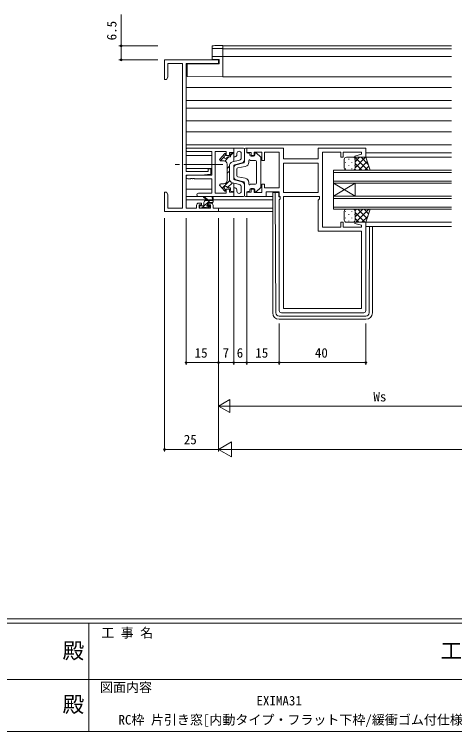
# Model space of a CAD drawing. Units: millimetres, scale not verified. Extents: x -567 to 567, y -403 to 403.
# Drawn here: x -47.1 to 156.2, y -403 to -72.1 of the extents above; entities that cross this region are included whole.
import ezdxf
from ezdxf.enums import TextEntityAlignment as Align

# ---------------------------------------------------------------- set-up
doc = ezdxf.new("R2010")
doc.units = ezdxf.units.MM
doc.header["$LTSCALE"] = 2
doc.linetypes.add('CHAIN2', pattern=[12, 9, -1, 1, -1])
doc.layers.add('0-0_0', color=3, linetype='Continuous')
for name, color, linetype, lineweight in [('0-1_USER1', 2, 'Continuous', 9), ('0-2_YKK_ZWAK', 4, 'Continuous', 9), ('0-3_YKK_11', 7, 'Continuous', 9), ('0-4_YKK_12', 6, 'Continuous', 9), ('0-6_YKK_D', 7, 'Continuous', 9)]:
    doc.layers.add(name, color=color, linetype=linetype, lineweight=lineweight)
doc.styles.add('ＭＳ ゴシック', font='')
doc.styles.get('ＭＳ ゴシック').set_extended_font_data('MS Gothic')

msp = doc.modelspace()

# ---------------------------------------------------------------- linework, layer by layer
at = {"layer": '0-1_USER1'}
for p, q in [((49.158, -100.859), (49.158, -86.559)), ((49.158, -86.559), (154.658, -86.559)), ((49.158, -87.959), (154.658, -87.959)), ((49.158, -91.459), (154.658, -91.459)), ((49.158, -100.859), (154.658, -100.859)), ((32.158, -105.859), (154.658, -105.859)), ((32.158, -111.812), (154.658, -111.812)), ((32.158, -115.305), (154.658, -115.305)), ((32.158, -121.259), (154.658, -121.259)), ((32.158, -126.259), (154.658, -126.259)), ((32.158, -132.259), (154.658, -132.259)), ((32.158, -137.259), (44.028, -137.259)), ((114.658, -137.959), (154.658, -137.959)), ((115.158, -135.959), (154.658, -135.959)), ((32.158, -143.146), (44.028, -143.146)), ((100.158, -149.959), (100.158, -143.959)), ((100.158, -143.959), (154.658, -143.959)), ((100.158, -144.959), (154.658, -144.959)), ((100.158, -148.959), (154.658, -148.959)), ((100.158, -149.959), (100.158, -155.959)), ((100.158, -149.959), (110.158, -155.959)), ((100.158, -155.959), (110.158, -149.959)), ((100.158, -149.959), (154.658, -149.959)), ((110.158, -149.959), (110.158, -155.959)), ((32.158, -152.659), (44.028, -152.659)), ((32.158, -157.659), (41.807, -157.659)), ((42.402, -157.659), (44.207, -157.659)), ((44.658, -157.659), (72.158, -157.659)), ((100.158, -161.959), (100.158, -155.959)), ((100.158, -155.959), (154.658, -155.959)), ((100.158, -156.959), (154.658, -156.959)), ((46.858, -161.429), (72.158, -161.429)), ((100.158, -160.959), (154.658, -160.959)), ((100.158, -161.959), (154.658, -161.959)), ((72.158, -163.059), (46.858, -163.059)), ((114.658, -167.959), (154.658, -167.959)), ((115.158, -169.959), (154.658, -169.959))]:
    msp.add_line(p, q, dxfattribs=at)
at = {"layer": '0-2_YKK_ZWAK'}
for p, q in [((44.158, -87.493), (44.158, -86.858)), ((44.158, -87.583), (44.158, -87.493)), ((44.158, -91.841), (44.158, -87.583)), ((49.158, -87.828), (47.106, -87.793)), ((49.158, -87.528), (49.158, -86.728)), ((49.158, -87.528), (49.158, -87.828)), ((49.158, -87.954), (49.158, -88.254)), ((49.158, -91.159), (49.158, -88.254)), ((44.158, -92.801), (44.158, -91.841)), ((44.453, -91.541), (47.129, -91.494)), ((49.158, -91.159), (49.158, -91.459)), ((49.158, -100.259), (49.158, -91.759)), ((47.458, -94.859), (32.658, -94.988)), ((32.658, -100.115), (32.658, -94.988)), ((47.132, -92.853), (44.158, -92.801)), ((49.158, -100.259), (49.158, -100.859)), ((54.146, -135.668), (54.158, -135.656)), ((58.658, -133.759), (54.158, -133.759)), ((54.158, -133.759), (54.158, -140.009)), ((59.158, -134.259), (59.158, -139.099)), ((59.158, -140.072), (59.158, -134.259)), ((60.158, -133.759), (59.658, -133.759)), ((60.158, -135.559), (60.158, -133.759)), ((47.781, -138.83), (49.932, -136.362)), ((47.954, -139.615), (49.76, -137.809)), ((50.091, -139.723), (51.955, -137.859)), ((50.458, -136.559), (50.458, -136.768)), ((51.549, -137.859), (52.658, -137.859)), ((52.658, -137.156), (53.767, -136.047)), ((52.658, -136.559), (52.658, -137.859)), ((53.658, -136.059), (53.158, -136.059)), ((54.91, -137.747), (54.532, -137.845)), ((55.658, -136.259), (55.658, -136.779)), ((57.658, -136.259), (57.658, -138.326)), ((61.158, -136.059), (60.658, -136.059)), ((61.658, -136.559), (61.658, -136.959)), ((63.358, -137.459), (62.158, -137.459)), ((63.858, -136.459), (63.858, -136.959)), ((66.503, -137.811), (64.703, -136.097)), ((66.658, -138.173), (66.658, -151.745)), ((105.158, -142.959), (105.158, -138.959)), ((106.158, -137.959), (109.158, -137.959)), ((107.238, -138.779), (107.238, -138.979)), ((109.393, -137.987), (109.421, -137.959)), ((110.068, -138.779), (110.068, -138.979)), ((110.126, -137.959), (116.126, -143.959)), ((110.158, -140.051), (112.25, -137.959)), ((110.158, -142.879), (115.078, -137.959)), ((110.158, -138.959), (110.158, -142.959)), ((110.158, -138.959), (110.158, -142.959)), ((112.955, -137.959), (116.26, -141.264)), ((49.658, -139.659), (48.158, -139.659)), ((51.158, -148.759), (51.158, -141.159)), ((51.158, -143.146), (52.158, -142.146)), ((52.158, -142.075), (52.158, -147.842)), ((53.655, -140.14), (56.91, -139.294)), ((54.158, -147.972), (54.158, -141.945)), ((54.532, -141.462), (58.036, -140.551)), ((55.281, -141.467), (58.784, -140.556)), ((56.069, -142.884), (59.516, -142.257)), ((61.158, -139.459), (61.158, -140.29)), ((61.758, -139.459), (64.158, -139.459)), ((64.658, -139.959), (64.658, -149.959)), ((105.823, -140.194), (105.823, -140.394)), ((107.238, -141.809), (107.238, -142.009)), ((108.653, -140.194), (108.653, -140.394)), ((110.068, -141.809), (110.068, -142.009)), ((110.158, -140.819), (113.298, -143.959)), ((111.907, -143.959), (115.845, -140.02)), ((114.735, -143.959), (116.552, -142.142)), ((51.158, -145.391), (52.158, -144.391)), ((54.158, -146.999), (54.158, -142.919)), ((55.658, -146.542), (55.658, -143.376)), ((105.823, -143.224), (105.823, -143.424)), ((109.158, -143.959), (106.158, -143.959)), ((108.653, -143.224), (108.653, -143.424)), ((110.004, -143.493), (110.469, -143.959)), ((48.792, -152.247), (52.348, -148.692)), ((54.532, -148.456), (58.036, -149.367)), ((55.281, -148.451), (58.784, -149.362)), ((56.069, -147.033), (59.516, -147.66)), ((47.781, -151.087), (49.932, -153.556)), ((49.658, -150.259), (48.158, -150.259)), ((51.295, -151.989), (53.54, -149.744)), ((51.549, -152.059), (52.658, -152.059)), ((52.658, -153.359), (52.658, -152.059)), ((53.655, -149.778), (56.91, -150.624)), ((54.158, -156.159), (54.158, -149.909)), ((54.91, -152.171), (54.532, -152.072)), ((57.658, -153.659), (57.658, -151.592)), ((59.158, -149.845), (59.158, -155.659)), ((59.158, -155.659), (59.158, -150.819)), ((61.158, -150.459), (61.158, -149.628)), ((61.758, -150.459), (64.158, -150.459)), ((66.503, -152.107), (64.703, -153.821)), ((49.837, -153.447), (50.389, -152.896)), ((50.458, -153.359), (50.458, -153.15)), ((53.658, -153.859), (53.158, -153.859)), ((53.869, -153.905), (54.158, -153.616)), ((55.658, -153.659), (55.658, -153.138)), ((60.158, -154.359), (60.158, -156.159)), ((61.158, -153.859), (60.658, -153.859)), ((61.658, -153.359), (61.658, -152.959)), ((63.358, -152.459), (62.158, -152.459)), ((63.858, -153.459), (63.858, -152.959)), ((72.158, -154.559), (72.158, -155.259)), ((72.158, -155.259), (72.158, -209.759)), ((73.358, -154.259), (72.458, -154.259)), ((73.366, -155.259), (73.358, -154.259)), ((73.658, -154.259), (73.358, -154.259)), ((73.646, -209.771), (73.366, -155.259)), ((74.958, -154.259), (73.658, -154.259)), ((74.958, -156.259), (74.958, -154.259)), ((37.973, -156.159), (32.158, -156.159)), ((39.81, -161.229), (43.11, -157.929)), ((42.158, -157.929), (40.339, -156.528)), ((42.758, -157.929), (40.54, -156.246)), ((41.458, -157.929), (44.658, -157.929)), ((44.358, -156.803), (44.16, -157.929)), ((44.355, -158.929), (44.658, -158.626)), ((44.658, -158.629), (44.658, -156.629)), ((58.658, -156.159), (54.158, -156.159)), ((60.158, -156.159), (59.658, -156.159)), ((72.158, -156.159), (68.788, -156.159)), ((74.958, -156.259), (75.661, -156.259)), ((38.458, -160.629), (38.458, -161.129)), ((40.158, -160.329), (38.758, -160.329)), ((38.758, -161.429), (39.258, -161.429)), ((39.458, -161.229), (41.558, -161.229)), ((40.458, -160.029), (40.458, -158.929)), ((41.758, -161.429), (42.358, -161.429)), ((41.855, -161.429), (42.943, -160.341)), ((42.058, -159.868), (42.058, -159.229)), ((42.358, -158.929), (44.358, -158.929)), ((42.858, -160.329), (42.519, -160.329)), ((42.57, -161.341), (43.07, -160.841)), ((109.158, -161.959), (106.158, -161.959)), ((110.125, -162.703), (110.869, -161.959)), ((110.158, -165.499), (113.698, -161.959)), ((110.526, -167.959), (116.526, -161.959)), ((111.507, -161.959), (115.745, -166.197)), ((114.335, -161.959), (116.452, -164.076)), ((105.158, -162.959), (105.158, -166.959)), ((105.823, -163.094), (105.823, -162.917)), ((107.238, -164.509), (107.238, -164.309)), ((108.653, -163.094), (108.653, -162.894)), ((110.068, -164.509), (110.068, -164.309)), ((110.158, -166.959), (110.158, -162.959)), ((110.158, -166.959), (110.158, -162.959)), ((110.158, -163.439), (114.678, -167.959)), ((113.355, -167.959), (116.06, -165.254)), ((105.823, -166.124), (105.823, -165.924)), ((106.158, -167.959), (109.158, -167.959)), ((107.238, -167.539), (107.238, -167.339)), ((108.653, -166.124), (108.653, -165.924)), ((110.068, -167.373), (110.068, -167.339)), ((110.158, -166.267), (111.85, -167.959)), ((116.67, -209.771), (116.834, -169.959)), ((118.158, -169.959), (118.158, -209.759)), ((75.146, -211.259), (115.17, -211.259)), ((115.158, -212.759), (75.158, -212.759))]:
    msp.add_line(p, q, dxfattribs=at)
at = {"layer": '0-2_YKK_ZWAK', "linetype": 'CHAIN2'}
msp.add_line((49.158, -141.259), (25.17, -141.259), dxfattribs=at)
at = {"layer": '0-2_YKK_ZWAK'}
for points in [[(44.163, -86.801), (44.163, -86.805), (44.162, -86.809), (44.161, -86.812), (44.161, -86.816), (44.16, -86.82), (44.16, -86.824), (44.16, -86.827), (44.159, -86.831), (44.159, -86.835), (44.159, -86.839), (44.159, -86.842), (44.158, -86.846), (44.158, -86.85), (44.158, -86.854), (44.158, -86.858)], [(44.225, -86.669), (44.222, -86.672), (44.22, -86.675), (44.218, -86.678), (44.215, -86.681), (44.213, -86.684), (44.211, -86.687), (44.209, -86.69), (44.207, -86.693), (44.205, -86.696), (44.203, -86.699), (44.201, -86.703), (44.199, -86.706), (44.197, -86.709), (44.195, -86.712), (44.194, -86.716), (44.192, -86.719), (44.19, -86.722), (44.189, -86.726), (44.187, -86.729), (44.185, -86.733), (44.184, -86.736), (44.182, -86.74), (44.181, -86.743), (44.179, -86.747), (44.178, -86.75), (44.177, -86.754), (44.175, -86.757), (44.174, -86.761), (44.173, -86.764), (44.172, -86.768), (44.171, -86.772), (44.17, -86.775), (44.168, -86.779), (44.168, -86.783), (44.167, -86.786), (44.166, -86.79), (44.165, -86.794), (44.164, -86.797), (44.163, -86.801)], [(44.329, -86.586), (44.327, -86.587), (44.324, -86.588), (44.321, -86.59), (44.318, -86.591), (44.316, -86.593), (44.313, -86.594), (44.31, -86.596), (44.307, -86.597), (44.305, -86.599), (44.302, -86.601), (44.299, -86.603), (44.296, -86.604), (44.293, -86.606), (44.291, -86.608), (44.288, -86.61), (44.285, -86.612), (44.282, -86.614), (44.279, -86.616), (44.276, -86.618), (44.274, -86.62), (44.271, -86.623), (44.268, -86.625), (44.265, -86.627), (44.263, -86.63), (44.26, -86.632), (44.257, -86.634), (44.255, -86.637), (44.252, -86.639), (44.249, -86.642), (44.247, -86.644), (44.244, -86.647), (44.242, -86.65), (44.239, -86.652), (44.237, -86.655), (44.234, -86.658), (44.232, -86.66), (44.229, -86.663), (44.227, -86.666), (44.225, -86.669)], [(44.402, -86.561), (44.401, -86.561), (44.4, -86.561), (44.398, -86.562), (44.397, -86.562), (44.396, -86.562), (44.394, -86.563), (44.393, -86.563), (44.392, -86.563), (44.39, -86.564), (44.389, -86.564), (44.387, -86.564), (44.386, -86.565), (44.384, -86.565), (44.382, -86.566), (44.381, -86.566), (44.379, -86.567), (44.377, -86.567), (44.376, -86.568), (44.374, -86.568), (44.372, -86.569), (44.37, -86.569), (44.368, -86.57), (44.366, -86.571), (44.364, -86.571), (44.362, -86.572), (44.36, -86.573), (44.358, -86.574), (44.356, -86.574), (44.354, -86.575), (44.351, -86.576), (44.349, -86.577), (44.347, -86.578), (44.344, -86.579), (44.342, -86.58), (44.339, -86.581), (44.337, -86.582), (44.334, -86.583), (44.332, -86.585), (44.329, -86.586)], [(44.441, -86.554), (44.44, -86.554), (44.439, -86.554), (44.438, -86.554), (44.437, -86.554), (44.437, -86.554), (44.436, -86.554), (44.435, -86.555), (44.434, -86.555), (44.433, -86.555), (44.432, -86.555), (44.431, -86.555), (44.43, -86.555), (44.429, -86.555), (44.428, -86.556), (44.427, -86.556), (44.426, -86.556), (44.426, -86.556), (44.425, -86.556), (44.424, -86.556), (44.423, -86.557), (44.422, -86.557), (44.421, -86.557), (44.42, -86.557), (44.419, -86.557), (44.418, -86.557), (44.417, -86.558), (44.416, -86.558), (44.415, -86.558), (44.414, -86.558), (44.412, -86.559), (44.411, -86.559), (44.41, -86.559), (44.409, -86.559), (44.408, -86.559), (44.407, -86.56), (44.406, -86.56), (44.405, -86.56), (44.403, -86.56), (44.402, -86.561)], [(44.478, -86.55), (44.477, -86.55), (44.476, -86.55), (44.475, -86.55), (44.474, -86.55), (44.473, -86.55), (44.472, -86.55), (44.471, -86.55), (44.47, -86.55), (44.469, -86.55), (44.468, -86.55), (44.467, -86.551), (44.466, -86.551), (44.465, -86.551), (44.464, -86.551), (44.463, -86.551), (44.462, -86.551), (44.461, -86.551), (44.46, -86.551), (44.459, -86.551), (44.458, -86.551), (44.457, -86.552), (44.456, -86.552), (44.455, -86.552), (44.454, -86.552), (44.453, -86.552), (44.453, -86.552), (44.452, -86.552), (44.451, -86.552), (44.45, -86.552), (44.449, -86.553), (44.448, -86.553), (44.447, -86.553), (44.446, -86.553), (44.445, -86.553), (44.444, -86.553), (44.444, -86.553), (44.443, -86.553), (44.442, -86.553), (44.441, -86.554)], [(44.453, -87.873), (49.158, -87.954), (49.158, -87.828)], [(47.106, -86.464), (49.158, -86.428), (49.158, -86.728)], [(47.129, -91.494), (49.158, -91.459), (49.158, -91.759)], [(47.458, -94.859), (47.458, -92.859), (47.132, -92.853)], [(49.158, -100.859), (32.658, -100.715), (32.658, -100.115)], [(109.158, -143.959), (117.158, -143.959), (115.158, -137.959), (109.158, -137.959)], [(109.158, -161.959), (117.158, -161.959), (115.158, -167.959), (109.158, -167.959)]]:
    msp.add_lwpolyline(points, dxfattribs=at)
for centre, radius, start, end in [((44.458, -87.493), 0.3, 180.00426, 269.00446), ((44.458, -91.841), 0.3, 91, 180), ((53.658, -135.559), 0.5, 270, 0), ((56.658, -136.259), 1, 0, 180), ((58.658, -134.259), 0.5, 0, 90), ((59.658, -134.259), 0.5, 90, 180), ((60.658, -135.559), 0.5, 180, 270), ((48.158, -139.159), 0.5, 138.93585, 270), ((50.458, -137.859), 0.7, 114.62432, 335.37568), ((50.158, -136.559), 0.3, 0, 138.93585), ((49.958, -136.768), 0.5, 294.62432, 0), ((51.549, -138.359), 0.5, 90, 155.37568), ((53.158, -136.559), 0.5, 90, 180), ((54.658, -138.329), 0.5, 104.57422, 180), ((54.658, -136.779), 1, 284.57422, 0), ((56.658, -138.326), 1, 284.57422, 0), ((61.158, -136.559), 0.5, 0, 90), ((62.158, -136.959), 0.5, 180, 270), ((63.358, -136.959), 0.5, 270, 0), ((64.358, -136.459), 0.5, 46.39718, 180), ((66.158, -138.173), 0.5, 0, 46.39718), ((106.158, -138.959), 1, 89.9999, 179.9999), ((109.158, -138.959), 1, 359.9999, 89.9999), ((109.158, -138.959), 1, 359.9999, 89.9999), ((49.658, -141.159), 1.5, 0, 90), ((54.158, -142.075), 2, 104.57422, 180), ((54.658, -141.945), 0.5, 104.57422, 180), ((55.658, -142.919), 1.5, 104.57422, 180), ((57.658, -139.099), 1.5, 284.57422, 0), ((58.658, -140.072), 0.5, 284.57422, 0), ((59.158, -140.29), 2, 280.30485, 0), ((61.458, -139.459), 0.3, 0, 180), ((64.158, -139.959), 0.5, 0, 90), ((56.158, -143.376), 0.5, 100.30485, 180), ((106.158, -142.959), 1, 179.9999, 269.9999), ((109.158, -142.959), 1, 269.9999, 359.9999), ((109.158, -142.959), 1, 269.9999, 359.9999), ((49.658, -148.759), 1.5, 270, 0), ((54.158, -147.842), 2, 180, 255.42578), ((55.658, -146.999), 1.5, 180, 255.42578), ((54.658, -147.972), 0.5, 180, 255.42578), ((56.158, -146.542), 0.5, 180, 259.69515), ((59.158, -149.628), 2, 0, 79.69515), ((48.158, -150.759), 0.5, 90, 221.06415), ((50.458, -152.059), 0.7, 24.62432, 245.37568), ((51.549, -151.559), 0.5, 204.62432, 270), ((54.658, -151.589), 0.5, 180, 255.42578), ((54.658, -153.138), 1, 0, 75.42578), ((56.658, -151.592), 1, 0, 75.42578), ((57.658, -150.819), 1.5, 0, 75.42578), ((58.658, -149.845), 0.5, 0, 75.42578), ((61.458, -150.459), 0.3, 180, 0), ((64.158, -149.959), 0.5, 270, 0), ((66.158, -151.745), 0.5, 313.60282, 0), ((50.158, -153.359), 0.3, 221.06415, 0), ((49.958, -153.15), 0.5, 0, 65.37568), ((53.158, -153.359), 0.5, 180, 270), ((53.658, -154.359), 0.5, 0, 90), ((56.658, -153.659), 1, 180, 0), ((60.658, -154.359), 0.5, 90, 180), ((61.158, -153.359), 0.5, 270, 0), ((62.158, -152.959), 0.5, 90, 180), ((63.358, -152.959), 0.5, 0, 90), ((64.358, -153.459), 0.5, 180, 313.60282), ((72.458, -154.559), 0.3, 90, 180), ((40.358, -156.329), 0.2, 24.41711, 264.41711), ((41.458, -158.929), 1, 90, 180), ((44.458, -156.629), 0.2, 0, 240), ((44.358, -158.629), 0.3, 270, 0), ((58.658, -155.659), 0.5, 270, 0), ((59.658, -155.659), 0.5, 180, 270), ((38.758, -160.629), 0.3, 90, 180), ((38.758, -161.129), 0.3, 180, 270), ((39.258, -161.229), 0.2, 270, 0), ((40.158, -160.029), 0.3, 270, 0), ((41.758, -161.229), 0.2, 180, 270), ((42.058, -160.329), 0.25, 123.05573, 326.94427), ((41.758, -159.868), 0.3, 303.05573, 0), ((42.358, -159.229), 0.3, 90, 180), ((42.519, -160.629), 0.3, 90, 146.94427), ((42.358, -161.129), 0.3, 270, 315), ((42.858, -160.629), 0.3, 315, 90), ((106.158, -162.959), 1, 90.0001, 180.0001), ((109.158, -162.959), 1, 0.0001, 90.0001), ((109.158, -162.959), 1, 0.0001, 90.0001), ((106.158, -166.959), 1, 180.0001, 270.0001), ((109.158, -166.959), 1, 270.0001, 0.0001), ((109.158, -166.959), 1, 270.0001, 0.0001), ((75.158, -209.759), 3, 180, 270), ((75.146, -209.759), 1.5, 180.45233, 270), ((115.158, -209.759), 3, 270, 0), ((115.17, -209.759), 1.5, 270, 359.54767)]:
    msp.add_arc(centre, radius, start, end, dxfattribs=at)
for centre, major_axis, ratio, start_param, end_param in [((44.458, -87.583), (-0.3, 0), 0.965547, 0, 1.553343), ((47.153, -87.841), (-2.7, 0.047), 0.01745, 6.1638122, 6.28349), ((47.153, -87.841), (-2.7, 0.047), 0.01745, 4.730147, 6.1638122), ((47.153, -86.511), (2.7, 0.047), 0.01745, 1.5879449, 2.9480044)]:
    msp.add_ellipse(centre, major_axis=major_axis, ratio=ratio, start_param=start_param, end_param=end_param, dxfattribs=at)
at = {"layer": '0-3_YKK_11'}
for p, q in [((54.158, -133.759), (32.973, -133.759)), ((93.158, -140.689), (77.088, -140.689)), ((75.158, -157.689), (75.158, -208.759)), ((77.088, -156.159), (77.088, -207.829)), ((76.158, -209.759), (114.158, -209.759))]:
    msp.add_line(p, q, dxfattribs=at)
for points in [[(30.528, -161.429), (30.528, -94.689), (23.788, -94.689), (23.788, -100.968), (23.158, -102.059), (22.158, -102.059), (22.158, -93.059), (47.158, -93.059), (47.158, -94.689), (32.158, -94.689), (32.158, -144.559), (42.458, -144.559), (42.458, -143.259), (43.658, -143.259), (43.658, -145.865), (39.158, -146.259), (32.158, -146.259), (32.158, -161.429), (37.058, -161.429), (37.058, -160.159)], [(32.973, -135.389), (44.028, -135.389), (44.028, -146.259), (32.973, -146.259)], [(37.973, -156.159), (54.158, -156.159), (54.158, -154.159), (52.158, -154.159), (52.158, -152.659), (50.658, -152.659), (50.658, -154.529), (45.658, -154.529), (45.658, -135.389), (50.658, -135.389), (50.658, -137.259), (52.158, -137.259), (52.158, -135.759), (54.158, -135.759), (54.158, -133.759)], [(115.158, -208.759), (115.158, -167.959), (110.198, -167.959), (110.129, -168.481), (113.228, -169.312), (113.228, -170.229), (104.658, -170.229), (104.658, -167.959), (103.658, -167.959), (103.658, -170.229), (95.158, -170.229), (95.158, -135.689), (99.2, -135.689), (99.383, -135.569), (99.933, -135.569), (100.116, -135.689), (100.2, -135.689), (100.383, -135.569), (100.933, -135.569), (101.116, -135.689), (103.658, -135.689), (103.658, -137.959), (104.658, -137.959), (104.658, -135.689), (113.228, -135.689), (113.228, -136.606), (110.129, -137.436), (110.198, -137.959), (115.158, -137.959), (115.158, -133.759), (93.158, -133.759), (93.158, -138.759), (77.088, -138.759), (77.088, -133.759), (60.158, -133.759), (60.158, -135.759), (62.158, -135.759), (62.158, -137.259), (63.658, -137.259), (63.658, -135.689)], [(63.658, -135.689), (67.158, -135.689), (67.158, -139.459), (68.358, -139.459), (68.358, -135.689), (75.158, -135.689), (75.158, -152.029), (68.358, -152.029), (68.358, -150.459), (67.158, -150.459), (67.158, -154.229), (63.658, -154.229), (63.658, -152.659), (62.158, -152.659), (62.158, -154.159), (60.158, -154.159), (60.158, -156.159), (69.088, -156.159), (69.088, -153.959), (75.158, -153.959), (75.158, -156.159), (75.688, -156.159), (75.688, -157.159), (75.158, -157.689)], [(32.973, -147.889), (34.2, -147.889), (34.383, -147.769), (34.933, -147.769), (35.116, -147.889), (35.2, -147.889), (35.383, -147.769), (35.933, -147.769), (36.116, -147.889), (44.028, -147.889), (44.028, -154.529), (37.973, -154.529)], [(44.658, -160.159), (44.658, -161.429), (47.158, -161.429), (47.158, -163.059), (22.158, -163.059), (22.158, -159.517), (22.278, -159.334), (22.278, -158.784), (22.158, -158.601), (22.158, -158.517), (22.278, -158.334), (22.278, -157.784), (22.158, -157.601), (22.158, -154.059), (23.158, -154.059), (23.788, -155.15), (23.788, -161.429), (30.528, -161.429)], [(38.058, -159.159), (39.358, -159.159), (39.358, -159.959), (38.258, -159.959), (38.258, -161.429), (43.458, -161.429), (43.458, -159.959), (42.358, -159.959), (42.358, -159.159), (43.658, -159.159)]]:
    msp.add_lwpolyline(points, dxfattribs=at)
for points in [[(93.158, -140.689), (77.088, -140.689), (77.088, -154.229), (93.158, -154.229)], [(77.088, -156.159), (77.088, -207.829), (113.228, -207.829), (113.228, -172.159), (93.158, -172.159), (93.158, -157.759), (93.758, -157.159), (93.758, -156.159)]]:
    msp.add_lwpolyline(points, close=True, dxfattribs=at)
for centre, radius, start, end in [((32.973, -134.574), 0.815, 89.99999, 270.00001), ((32.973, -147.074), 0.815, 89.99999, 270.00001), ((37.973, -155.344), 0.815, 89.99999, 270.00001), ((38.058, -160.159), 1, 90.00001, 179.99999), ((43.658, -160.159), 1, 0.00001, 89.99999), ((76.158, -208.759), 1, 180.00001, 269.99999), ((114.158, -208.759), 1, 270.00001, 359.99999)]:
    msp.add_arc(centre, radius, start, end, dxfattribs=at)
at = {"layer": '0-4_YKK_12'}
for p, q in [((19.158, -86.559), (1.158, -86.559)), ((19.158, -93.059), (1.158, -93.059)), ((22.158, -166.059), (22.158, -273.756)), ((32.158, -166.059), (32.158, -233.756)), ((47.158, -166.059), (47.158, -273.756)), ((47.158, -166.059), (47.158, -273.756)), ((47.158, -166.059), (47.158, -233.756)), ((54.158, -166.059), (54.158, -233.756)), ((54.158, -166.059), (54.158, -233.756)), ((60.158, -166.059), (60.158, -233.756)), ((47.158, -185.059), (47.158, -233.756)), ((60.158, -214.759), (60.158, -233.756)), ((75.158, -214.759), (75.158, -233.756)), ((75.158, -214.759), (75.158, -233.756)), ((115.158, -214.759), (115.158, -233.756)), ((47.158, -215.756), (47.158, -253.756)), ((47.158, -232.756), (32.158, -232.756)), ((47.158, -232.756), (54.158, -232.756)), ((60.158, -232.756), (54.158, -232.756)), ((60.158, -232.756), (75.158, -232.756)), ((115.158, -232.756), (75.158, -232.756)), ((47.158, -252.756), (52.354, -249.756)), ((52.354, -255.756), (52.354, -249.756)), ((47.158, -252.756), (52.354, -255.756)), ((47.158, -252.756), (57.55, -252.756)), ((53.158, -252.756), (191.158, -252.756)), ((47.158, -272.756), (53.22, -269.256)), ((53.22, -276.256), (53.22, -269.256)), ((47.158, -272.756), (22.158, -272.756)), ((47.158, -272.756), (53.22, -276.256)), ((47.158, -272.756), (59.282, -272.756)), ((380.158, -272.756), (54.158, -272.756))]:
    msp.add_line(p, q, dxfattribs=at)
msp.add_lwpolyline([(2.158, -93.059), (2.158, -86.559), (2.158, -72.059)], dxfattribs=at)
for centre in [(2.158, -86.559), (2.158, -93.059), (32.158, -232.756), (47.158, -232.756), (47.158, -232.756), (54.158, -232.756), (54.158, -232.756), (60.158, -232.756), (60.158, -232.756), (75.158, -232.756), (75.158, -232.756), (115.158, -232.756), (22.158, -272.756)]:
    msp.add_circle(centre, 0.425, dxfattribs=at)
at = {"layer": '0-6_YKK_D'}
for p, q in [((537.274, -351), (-562.726, -351)), ((483.274, -353), (-562.726, -353)), ((-12.726, -353), (-12.726, -403)), ((-194.726, -378.999), (-10.726, -378.999)), ((-10.726, -378.999), (173.274, -378.999)), ((-562.726, -403), (483.274, -403))]:
    msp.add_line(p, q, dxfattribs=at)

# ---------------------------------------------------------------- texts
at = {"layer": '0-0_0', "style": 'ＭＳ ゴシック'}
for s, p in [('EXIMA31', (64.67, -392.213)), ('RC枠 片引き窓[内動タイプ・フラット下枠/緩衝ゴム付仕様] Dタイプ／30mm溝幅（T-1仕様）', (0.977, -401.035))]:
    msp.add_text(s, height=4.399, dxfattribs=at).set_placement(p, align=Align.BOTTOM_LEFT)
at = {"layer": '0-4_YKK_12', "style": 'ＭＳ ゴシック'}
msp.add_text('6.5', height=4.399, rotation=90, dxfattribs=at).set_placement((1.358, -84.059), align=Align.BOTTOM_LEFT)
for s, p in [('15', (36.138, -231.756)), ('7', (49.058, -231.756)), ('6', (55.558, -231.756)), ('15', (64.138, -231.756)), ('40', (91.638, -231.756)), ('Ws', (118.638, -251.956)), ('25', (31.138, -271.756))]:
    msp.add_text(s, height=4.399, dxfattribs=at).set_placement(p, align=Align.BOTTOM_LEFT)
at = {"layer": '0-6_YKK_D', "style": 'ＭＳ ゴシック'}
for s, height, p in [('工 事 名', 4.399, (-6.994, -360.904)), ('殿', 7.331, (-24.843, -371.509)), ('工事', 7.331, (149.605, -371.509)), ('図面内容', 4.399, (-7.558, -386.069)), ('殿', 7.331, (-24.843, -396.254))]:
    msp.add_text(s, height=height, dxfattribs=at).set_placement(p, align=Align.BOTTOM_LEFT)

doc.saveas('drawing.dxf')
